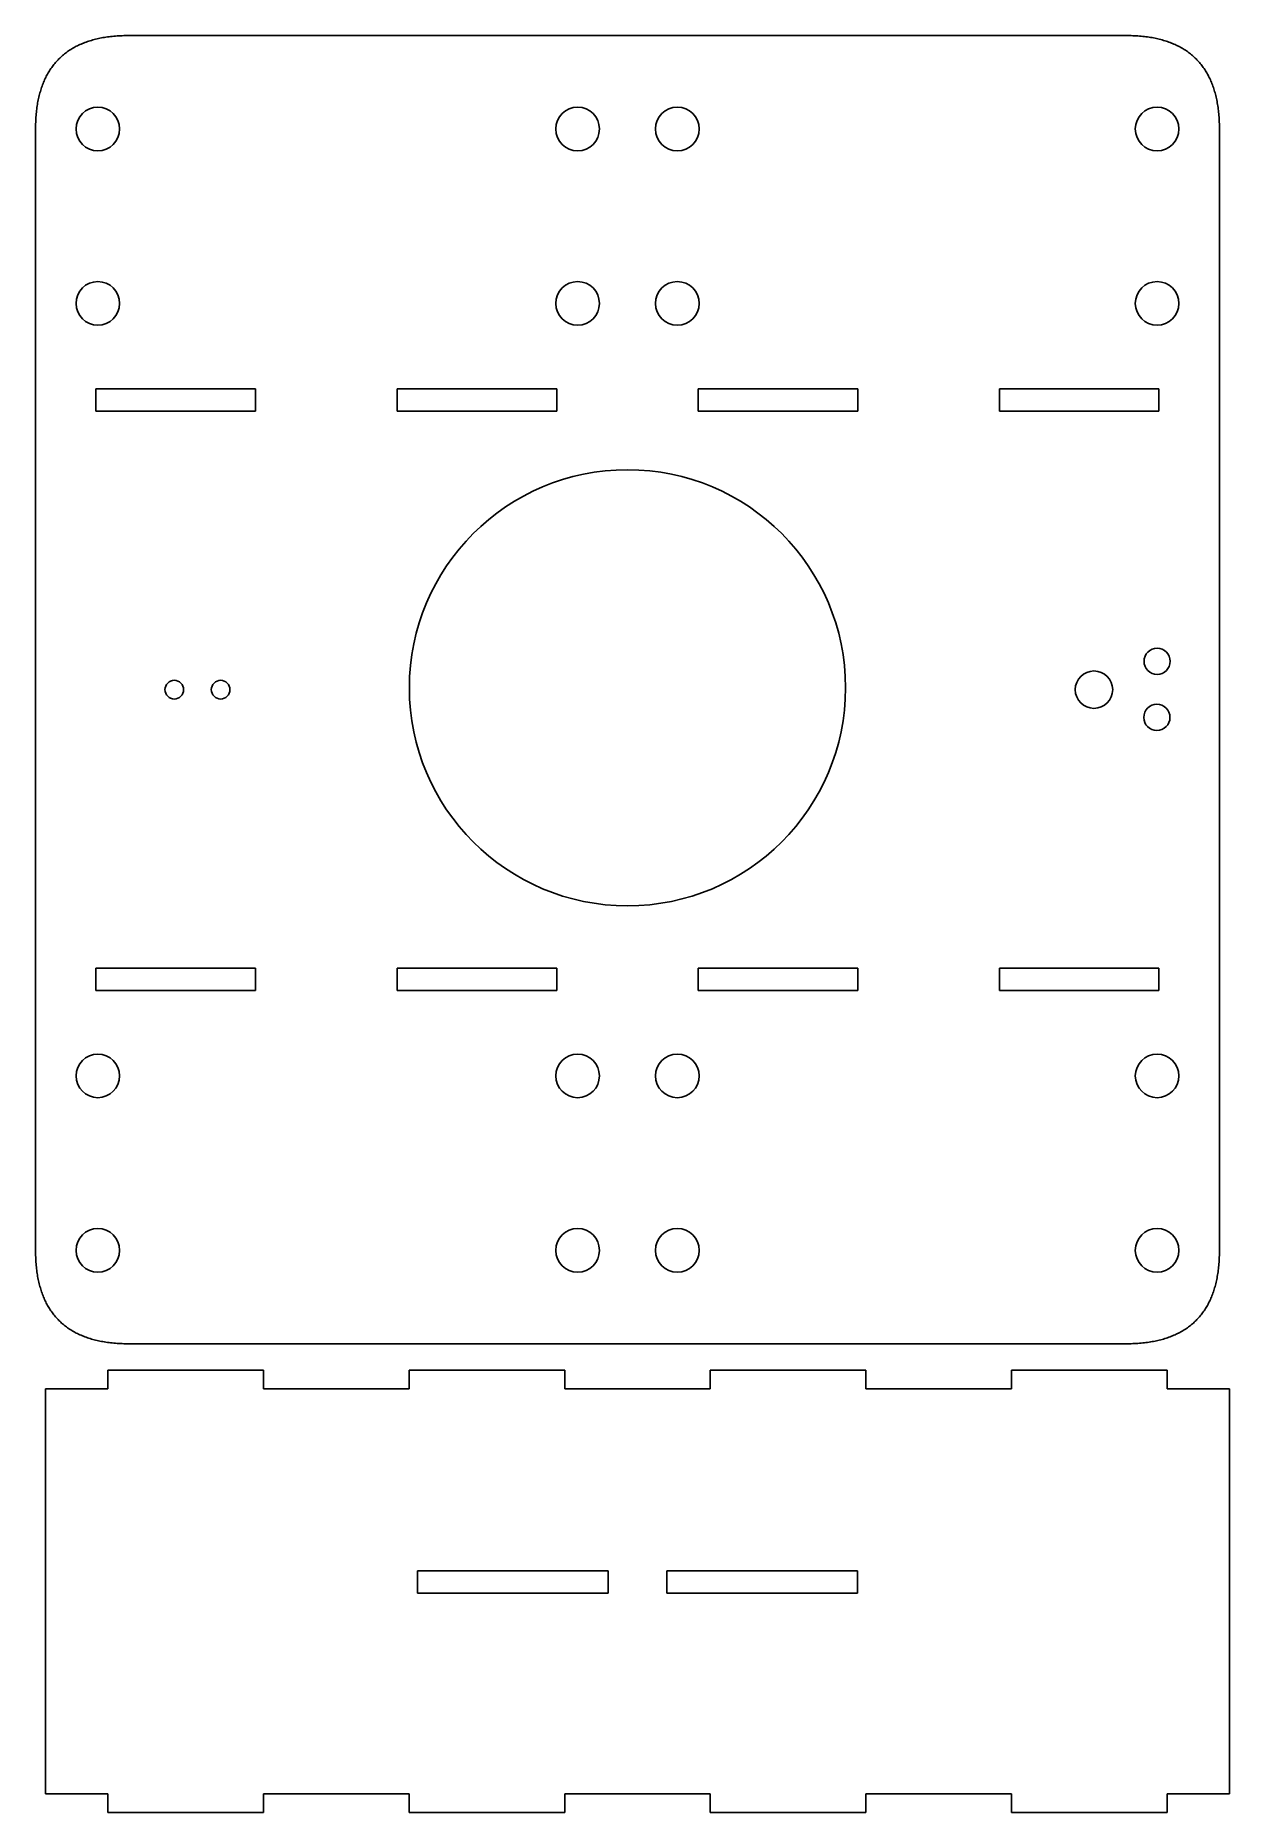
# Model space of a CAD drawing. Header units: millimetres. Extents: x 8 to 200, y 6 to 291.
import ezdxf

# ---------------------------------------------------------------- set-up
doc = ezdxf.new("R2010")
doc.units = ezdxf.units.MM

msp = doc.modelspace()

# ---------------------------------------------------------------- linework, layer by layer
at = {"color": 7, "linetype": 'Continuous', "lineweight": 25}
for p, q in [((182.9, 290.98), (22.9, 290.98)), ((7.9, 275.98), (7.9, 95.98)), ((197.9, 95.98), (197.9, 275.98)), ((17.6, 234.28), (43.2, 234.28)), ((17.6, 230.68), (17.6, 234.28)), ((43.2, 234.28), (43.2, 230.68)), ((65.94, 234.28), (91.54, 234.28)), ((65.94, 230.68), (65.94, 234.28)), ((91.54, 234.28), (91.54, 230.68)), ((114.27, 234.28), (139.87, 234.28)), ((114.27, 230.68), (114.27, 234.28)), ((139.87, 234.28), (139.87, 230.68)), ((162.6, 234.28), (188.2, 234.28)), ((162.6, 230.68), (162.6, 234.28)), ((188.2, 234.28), (188.2, 230.68)), ((43.2, 230.68), (17.6, 230.68)), ((91.54, 230.68), (65.94, 230.68)), ((139.87, 230.68), (114.27, 230.68)), ((188.2, 230.68), (162.6, 230.68)), ((17.6, 141.28), (43.2, 141.28)), ((17.6, 137.68), (17.6, 141.28)), ((43.2, 141.28), (43.2, 137.68)), ((65.94, 141.28), (91.54, 141.28)), ((65.94, 137.68), (65.94, 141.28)), ((91.54, 141.28), (91.54, 137.68)), ((114.27, 141.28), (139.87, 141.28)), ((114.27, 137.68), (114.27, 141.28)), ((139.87, 141.28), (139.87, 137.68)), ((162.6, 141.28), (188.2, 141.28)), ((162.6, 137.68), (162.6, 141.28)), ((188.2, 141.28), (188.2, 137.68)), ((43.2, 137.68), (17.6, 137.68)), ((91.54, 137.68), (65.94, 137.68)), ((139.87, 137.68), (114.27, 137.68)), ((188.2, 137.68), (162.6, 137.68)), ((22.9, 80.98), (182.9, 80.98)), ((19.51, 76.75), (19.51, 73.75)), ((44.51, 76.75), (19.51, 76.75)), ((44.51, 76.75), (44.51, 73.75)), ((67.85, 76.75), (67.85, 73.75)), ((92.85, 76.75), (67.85, 76.75)), ((92.85, 76.75), (92.85, 73.75)), ((116.18, 76.75), (116.18, 73.75)), ((141.18, 76.75), (116.18, 76.75)), ((141.18, 76.75), (141.18, 73.75)), ((164.51, 76.75), (164.51, 73.75)), ((189.51, 76.75), (164.51, 76.75)), ((189.51, 76.75), (189.51, 73.75)), ((19.51, 73.75), (9.51, 73.75)), ((9.51, 73.75), (9.51, 8.75)), ((67.85, 73.75), (44.51, 73.75)), ((116.18, 73.75), (92.85, 73.75)), ((164.51, 73.75), (141.18, 73.75)), ((199.51, 73.75), (189.51, 73.75)), ((199.51, 8.75), (199.51, 73.75)), ((69.21, 44.55), (69.21, 40.95)), ((99.81, 44.55), (69.21, 44.55)), ((99.81, 40.95), (99.81, 44.55)), ((109.21, 44.55), (109.21, 40.95)), ((139.81, 44.55), (109.21, 44.55)), ((139.81, 40.95), (139.81, 44.55)), ((69.21, 40.95), (99.81, 40.95)), ((109.21, 40.95), (139.81, 40.95)), ((9.51, 8.75), (19.51, 8.75)), ((19.51, 5.75), (19.51, 8.75)), ((44.51, 8.75), (67.85, 8.75)), ((44.51, 5.75), (44.51, 8.75)), ((67.85, 5.75), (67.85, 8.75)), ((92.85, 8.75), (116.18, 8.75)), ((92.85, 5.75), (92.85, 8.75)), ((116.18, 5.75), (116.18, 8.75)), ((141.18, 8.75), (164.51, 8.75)), ((141.18, 5.75), (141.18, 8.75)), ((164.51, 5.75), (164.51, 8.75)), ((189.51, 8.75), (199.51, 8.75)), ((189.51, 5.75), (189.51, 8.75)), ((19.51, 5.75), (44.51, 5.75)), ((67.85, 5.75), (92.85, 5.75)), ((116.18, 5.75), (141.18, 5.75)), ((164.51, 5.75), (189.51, 5.75))]:
    msp.add_line(p, q, dxfattribs=at)
for centre, radius in [((17.9, 275.98), 3.5), ((94.9, 275.98), 3.5), ((110.9, 275.98), 3.5), ((187.9, 275.98), 3.5), ((17.9, 247.98), 3.5), ((94.9, 247.98), 3.5), ((110.9, 247.98), 3.5), ((187.9, 247.98), 3.5), ((102.9, 186.28), 35), ((187.9, 190.53), 2.1), ((177.77, 185.98), 3), ((30.17, 185.98), 1.5), ((37.61, 185.98), 1.5), ((187.86, 181.53), 2.1), ((17.9, 123.98), 3.5), ((94.9, 123.98), 3.5), ((110.9, 123.98), 3.5), ((187.9, 123.98), 3.5), ((17.9, 95.98), 3.5), ((94.9, 95.98), 3.5), ((110.9, 95.98), 3.5), ((187.9, 95.98), 3.5)]:
    msp.add_circle(centre, radius, dxfattribs=at)
for points, knots in [([(22.9, 290.98), (22.72, 290.98), (22.35, 290.97), (21.8, 290.96), (21.26, 290.93), (20.73, 290.89), (20.21, 290.85), (19.7, 290.79), (19.21, 290.72), (18.72, 290.64), (18.24, 290.55), (17.78, 290.45), (17.33, 290.33), (16.88, 290.21), (16.45, 290.08), (16.03, 289.93), (15.62, 289.78), (15.21, 289.61), (14.82, 289.44), (14.45, 289.25), (14.08, 289.05), (13.72, 288.84), (13.37, 288.63), (13.03, 288.4), (12.71, 288.16), (12.39, 287.9), (12.09, 287.64), (11.79, 287.37), (11.51, 287.09), (11.24, 286.79), (10.98, 286.49), (10.73, 286.17), (10.49, 285.85), (10.26, 285.51), (10.04, 285.16), (9.83, 284.8), (9.63, 284.44), (9.44, 284.06), (9.27, 283.67), (9.1, 283.27), (8.95, 282.85), (8.8, 282.43), (8.67, 282), (8.55, 281.56), (8.44, 281.1), (8.33, 280.64), (8.24, 280.16), (8.16, 279.68), (8.09, 279.18), (8.03, 278.67), (7.99, 278.15), (7.95, 277.62), (7.92, 277.09), (7.91, 276.54), (7.9, 276.16), (7.9, 275.98)], [0, 0, 0, 0, 0.02303, 0.04563, 0.067809, 0.089576, 0.110942, 0.131917, 0.152512, 0.17274, 0.192613, 0.212143, 0.231346, 0.250236, 0.268828, 0.287139, 0.305185, 0.322984, 0.340555, 0.357916, 0.375088, 0.39209, 0.408946, 0.425675, 0.4423, 0.458844, 0.47533, 0.49178, 0.50822, 0.52467, 0.541156, 0.5577, 0.574325, 0.591054, 0.60791, 0.624912, 0.642084, 0.659445, 0.677016, 0.694815, 0.712861, 0.731172, 0.749764, 0.768654, 0.787857, 0.807387, 0.82726, 0.847488, 0.868083, 0.889058, 0.910424, 0.932191, 0.95437, 0.97697, 1, 1, 1, 1]), ([(197.9, 275.98), (197.9, 276.16), (197.9, 276.54), (197.88, 277.09), (197.86, 277.62), (197.82, 278.15), (197.77, 278.67), (197.71, 279.18), (197.64, 279.68), (197.56, 280.16), (197.47, 280.64), (197.37, 281.1), (197.26, 281.56), (197.14, 282), (197, 282.43), (196.86, 282.85), (196.71, 283.27), (196.54, 283.67), (196.36, 284.06), (196.18, 284.44), (195.98, 284.8), (195.77, 285.16), (195.55, 285.51), (195.32, 285.85), (195.08, 286.17), (194.83, 286.49), (194.57, 286.79), (194.3, 287.09), (194.01, 287.37), (193.72, 287.64), (193.41, 287.9), (193.1, 288.16), (192.77, 288.4), (192.44, 288.63), (192.09, 288.84), (191.73, 289.05), (191.36, 289.25), (190.98, 289.44), (190.59, 289.61), (190.19, 289.78), (189.78, 289.93), (189.36, 290.08), (188.93, 290.21), (188.48, 290.33), (188.03, 290.45), (187.56, 290.55), (187.09, 290.64), (186.6, 290.72), (186.1, 290.79), (185.6, 290.85), (185.08, 290.89), (184.55, 290.93), (184.01, 290.96), (183.46, 290.97), (183.09, 290.98), (182.9, 290.98)], [0, 0, 0, 0, 0.02303, 0.04563, 0.067809, 0.089576, 0.110942, 0.131917, 0.152512, 0.17274, 0.192613, 0.212143, 0.231346, 0.250236, 0.268828, 0.287139, 0.305185, 0.322984, 0.340555, 0.357916, 0.375088, 0.39209, 0.408946, 0.425675, 0.4423, 0.458844, 0.47533, 0.49178, 0.50822, 0.52467, 0.541156, 0.5577, 0.574325, 0.591054, 0.60791, 0.624912, 0.642084, 0.659445, 0.677016, 0.694815, 0.712861, 0.731172, 0.749764, 0.768654, 0.787857, 0.807387, 0.82726, 0.847488, 0.868083, 0.889058, 0.910424, 0.932191, 0.95437, 0.97697, 1, 1, 1, 1]), ([(7.9, 95.98), (7.9, 95.79), (7.91, 95.42), (7.92, 94.87), (7.95, 94.33), (7.99, 93.8), (8.03, 93.28), (8.09, 92.78), (8.16, 92.28), (8.24, 91.79), (8.33, 91.32), (8.44, 90.85), (8.55, 90.4), (8.67, 89.96), (8.8, 89.52), (8.95, 89.1), (9.1, 88.69), (9.27, 88.29), (9.44, 87.9), (9.63, 87.52), (9.83, 87.15), (10.04, 86.79), (10.26, 86.45), (10.49, 86.11), (10.73, 85.78), (10.98, 85.47), (11.24, 85.16), (11.51, 84.87), (11.79, 84.59), (12.09, 84.31), (12.39, 84.05), (12.71, 83.8), (13.03, 83.56), (13.37, 83.33), (13.72, 83.11), (14.08, 82.9), (14.45, 82.71), (14.82, 82.52), (15.21, 82.34), (15.62, 82.18), (16.03, 82.02), (16.45, 81.88), (16.88, 81.74), (17.33, 81.62), (17.78, 81.51), (18.24, 81.41), (18.72, 81.32), (19.21, 81.24), (19.7, 81.17), (20.21, 81.11), (20.73, 81.06), (21.26, 81.02), (21.8, 81), (22.35, 80.98), (22.72, 80.98), (22.9, 80.98)], [0, 0, 0, 0, 0.02303, 0.0456299, 0.0678087, 0.089576, 0.1109418, 0.1319167, 0.1525121, 0.1727399, 0.1926126, 0.2121435, 0.2313465, 0.2502364, 0.2688285, 0.287139, 0.305185, 0.322984, 0.3405546, 0.3579158, 0.3750876, 0.3920905, 0.4089456, 0.4256747, 0.4422999, 0.458844, 0.4753298, 0.4917805, 0.5082195, 0.5246702, 0.541156, 0.5577001, 0.5743253, 0.5910544, 0.6079095, 0.6249124, 0.6420842, 0.6594454, 0.677016, 0.694815, 0.712861, 0.7311715, 0.7497636, 0.7686535, 0.7878565, 0.8073874, 0.8272601, 0.8474879, 0.8680833, 0.8890582, 0.910424, 0.9321913, 0.9543701, 0.97697, 1, 1, 1, 1]), ([(182.9, 80.98), (183.09, 80.98), (183.46, 80.98), (184.01, 81), (184.55, 81.02), (185.08, 81.06), (185.6, 81.11), (186.1, 81.17), (186.6, 81.24), (187.09, 81.32), (187.56, 81.41), (188.03, 81.51), (188.48, 81.62), (188.93, 81.74), (189.36, 81.88), (189.78, 82.02), (190.19, 82.18), (190.59, 82.34), (190.98, 82.52), (191.36, 82.71), (191.73, 82.9), (192.09, 83.11), (192.44, 83.33), (192.77, 83.56), (193.1, 83.8), (193.41, 84.05), (193.72, 84.31), (194.01, 84.59), (194.3, 84.87), (194.57, 85.16), (194.83, 85.47), (195.08, 85.78), (195.32, 86.11), (195.55, 86.45), (195.77, 86.79), (195.98, 87.15), (196.18, 87.52), (196.36, 87.9), (196.54, 88.29), (196.71, 88.69), (196.86, 89.1), (197, 89.52), (197.14, 89.96), (197.26, 90.4), (197.37, 90.85), (197.47, 91.32), (197.56, 91.79), (197.64, 92.28), (197.71, 92.78), (197.77, 93.28), (197.82, 93.8), (197.86, 94.33), (197.88, 94.87), (197.9, 95.42), (197.9, 95.79), (197.9, 95.98)], [0, 0, 0, 0, 0.02303, 0.04563, 0.067809, 0.089576, 0.110942, 0.131917, 0.152512, 0.17274, 0.192613, 0.212143, 0.231346, 0.250236, 0.268828, 0.287139, 0.305185, 0.322984, 0.340555, 0.357916, 0.375088, 0.39209, 0.408946, 0.425675, 0.4423, 0.458844, 0.47533, 0.49178, 0.50822, 0.52467, 0.541156, 0.5577, 0.574325, 0.591054, 0.60791, 0.624912, 0.642084, 0.659445, 0.677016, 0.694815, 0.712861, 0.731172, 0.749764, 0.768654, 0.787857, 0.807387, 0.82726, 0.847488, 0.868083, 0.889058, 0.910424, 0.932191, 0.95437, 0.97697, 1, 1, 1, 1])]:
    msp.add_open_spline(points, degree=3, knots=knots, dxfattribs=at)

doc.saveas('drawing.dxf')
